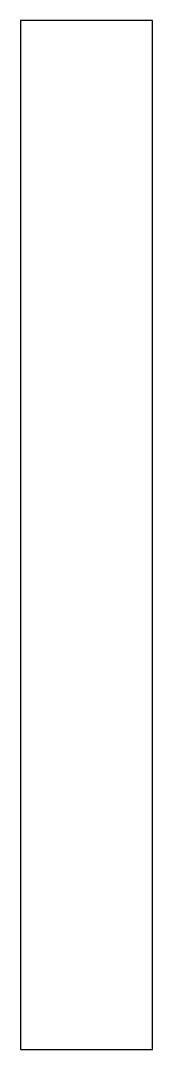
# Model space of a CAD drawing. Header units: metres. Extents: x 1.9 to 4.9, y 0 to 23.9.
import ezdxf

# ---------------------------------------------------------------- set-up
doc = ezdxf.new("R2010")
doc.units = ezdxf.units.M

msp = doc.modelspace()

# ---------------------------------------------------------------- linework, layer by layer
for p, q in [((4.935, 23.874), (1.86699, 23.874)), ((1.86699, 23.874), (1.86699, 0)), ((4.935, 0), (4.935, 23.874)), ((1.86699, 0), (4.935, 0))]:
    msp.add_line(p, q)

doc.saveas('drawing.dxf')
